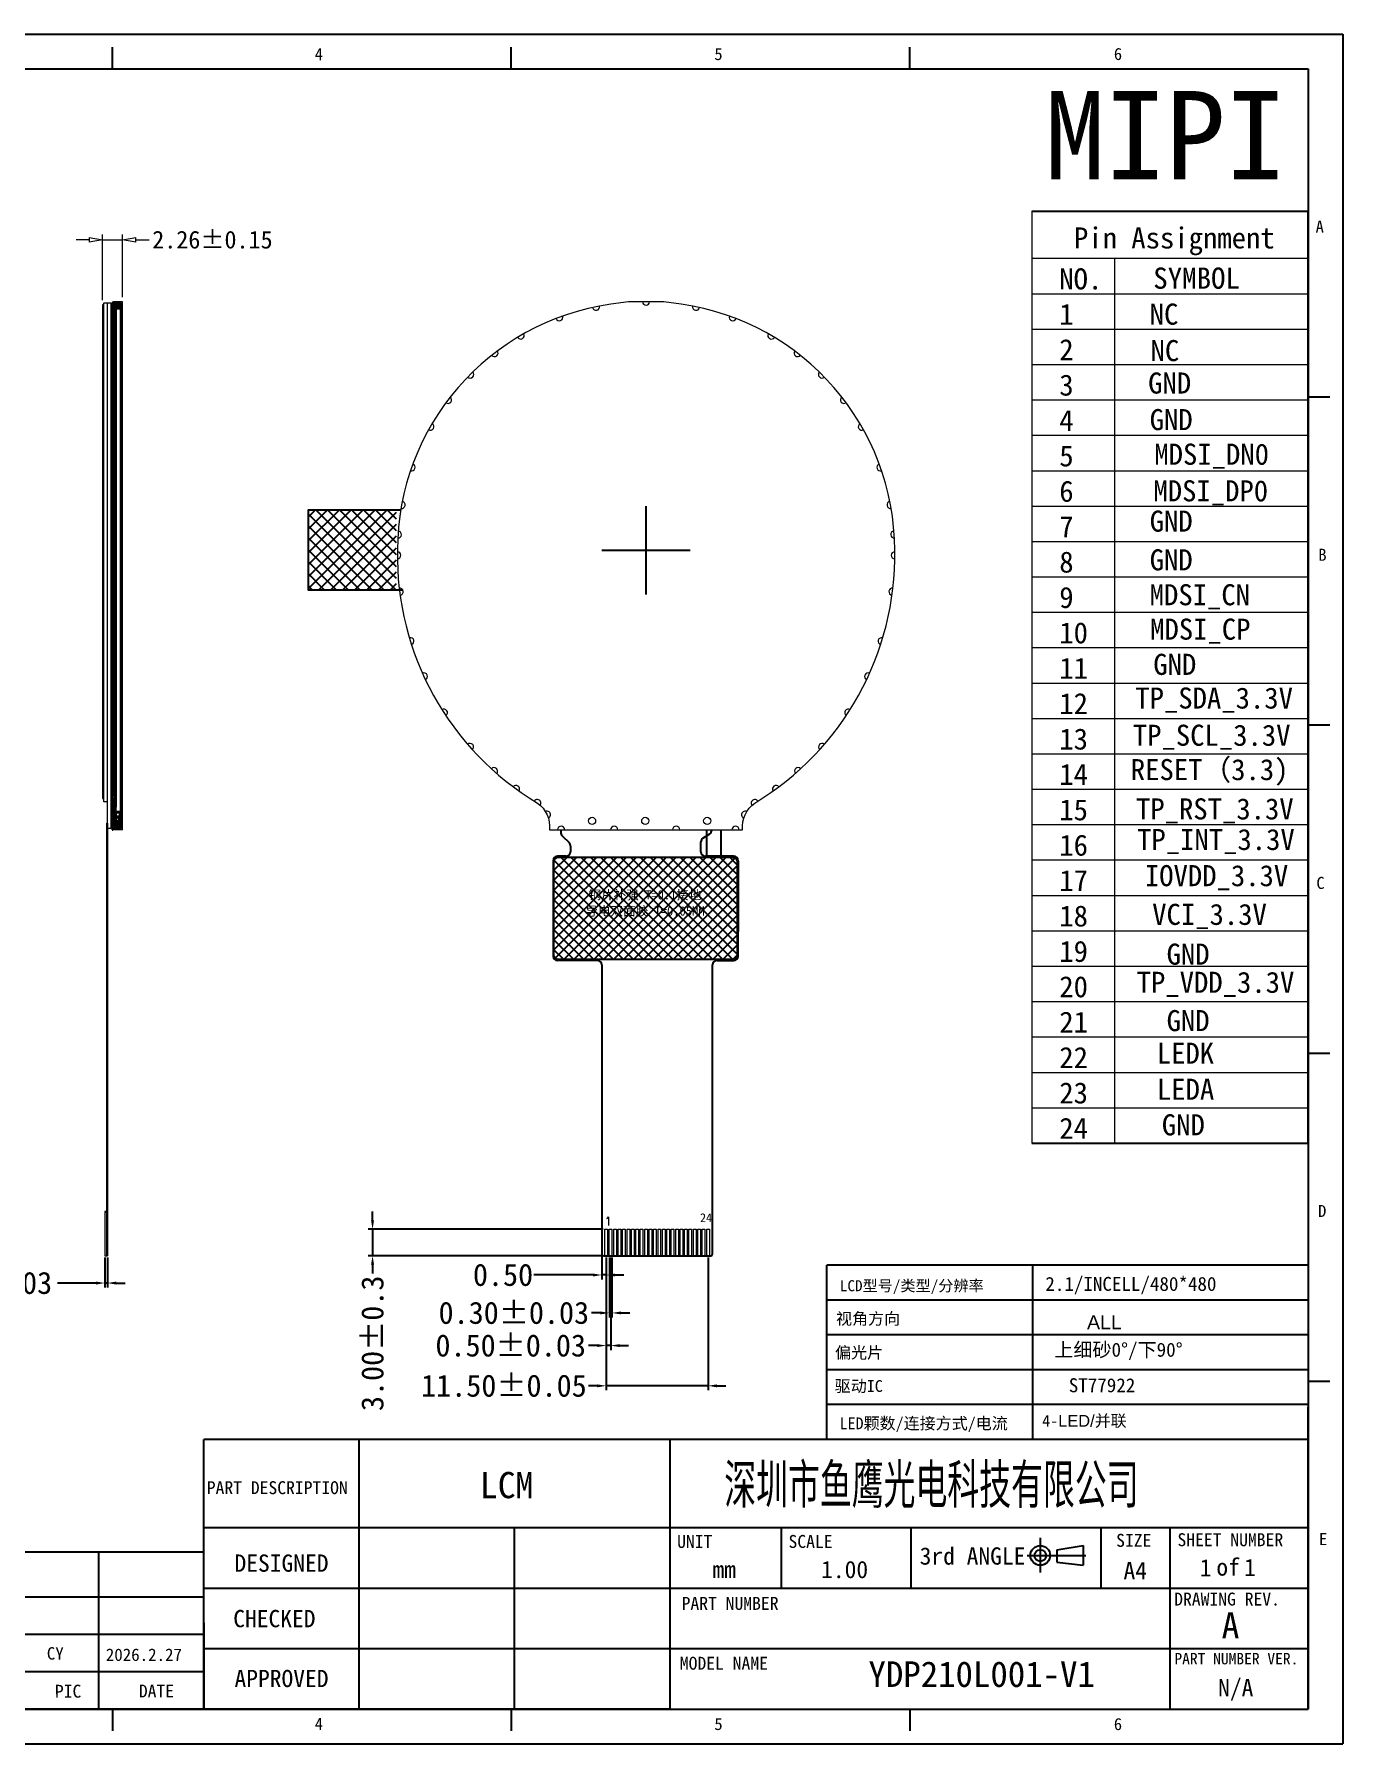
# Model space of a CAD drawing. Header units: millimetres. Extents: x 926 to 2373, y 379 to 806.
# Drawn here: x 1643.8 to 1791.7, y 404.3 to 597.4 of the extents above; entities that cross this region are included whole.
import ezdxf
from ezdxf.enums import TextEntityAlignment as Align

# ---------------------------------------------------------------- set-up
doc = ezdxf.new("R2010")
doc.units = ezdxf.units.MM
for name, color, linetype in [('', 7, 'Continuous'), ('FPC', 5, 'Continuous'), ('LCD_FPC', 22, 'Continuous'), ('其它', 7, 'Continuous')]:
    doc.layers.add(name, color=color, linetype=linetype)
doc.layers.add('DIM', color=3, linetype='Continuous', lineweight=20)
doc.layers.add('Title block', color=7, linetype='Continuous', lineweight=9)
doc.styles.get("Standard").update_dxf_attribs({"font": 'txt', "bigfont": 'gbcbig.shx'})
doc.styles.add('VIEW 2.5', font='', dxfattribs={"height": 2.5})
doc.styles.add('ZI1.8', font='', dxfattribs={"height": 1.8})
doc.styles.add('ZI2.5', font='', dxfattribs={"height": 2.5})
doc.styles.add('宋', font='', dxfattribs={"height": 2})
doc.styles.add('宋体', font='')
doc.styles.get('VIEW 2.5').set_extended_font_data('SimSun')
doc.styles.get('ZI1.8').set_extended_font_data('SimSun')
doc.styles.get('ZI2.5').set_extended_font_data('SimSun')
doc.styles.get('宋').set_extended_font_data('SimSun')
doc.styles.get('宋体').set_extended_font_data('SimSun')
doc.dimstyles.new('ISO-25$0', dxfattribs={"dimtxt": 2, "dimasz": 1.5, "dimexe": 0.6, "dimexo": 0.5, "dimgap": 0.2, "dimtad": 0, "dimzin": 1, "dimdsep": 46, "dimtxsty": '宋体', "dimblk": 'CLOSEDBLANK', "dimcen": 2.5, "dimclrd": 3, "dimclre": 3, "dimclrt": 7, "dimadec": 0, "dimazin": 0, "dimtfac": 1, "dimtmove": 0, "dimatfit": 3, "dimldrblk": 'CLOSEDBLANK', "dimfxl": 1, "dimlwd": 5, "dimlwe": 5, "dimarcsym": 0})
doc.dimstyles.new('VIEW 2.5', dxfattribs={"dimtxt": 1, "dimasz": 1, "dimexe": 0.5, "dimexo": 0.2, "dimgap": 0.09, "dimtad": 1, "dimdsep": 46, "dimtxsty": 'VIEW 2.5', "dimcen": 0.09, "dimclrd": 256, "dimclre": 256, "dimclrt": 256, "dimadec": 0, "dimazin": 0, "dimtp": 0.01, "dimtm": 0.01, "dimtfac": 0.6, "dimtmove": 0, "dimatfit": 0, "dimfxl": 1, "dimtolj": 1, "dimtzin": 0, "dimarcsym": 0})

# ---------------------------------------------------------------- blocks, each defined once
blk = doc.blocks.new('THIRD-PROJ_BL0')
at = {"linetype": 'Continuous'}
blk.add_line((257.13, 38.11), (257.13, 34.11), dxfattribs=at)
at = {"color": 7, "linetype": 'Continuous'}
for p, q in [((255.59, 36.06), (262.41, 36.06)), ((259.04, 36.73), (262.11, 37.22)), ((259.04, 36.73), (259.04, 35.31)), ((262.11, 37.22), (262.11, 34.94)), ((259.04, 35.31), (262.11, 34.94))]:
    blk.add_line(p, q, dxfattribs=at)
for centre, radius in [((257.13, 36.08), 1.14), ((257.13, 36.06), 0.67)]:
    blk.add_circle(centre, radius, dxfattribs=at)
blk = doc.blocks.new('EWRWER')
at = {"layer": 'LCD_FPC', "color": 3}
for p, q in [((5362.95, 2255.86), (5362.42, 2255.86)), ((5362.42, 2255.86), (5362.42, 2200.02)), ((5362.95, 2255.86), (5362.95, 2199.02)), ((5362.42, 2200.02), (5362.39, 2199.02)), ((5362.95, 2199.02), (5362.39, 2199.02))]:
    blk.add_line(p, q, dxfattribs=at)
blk = doc.blocks.new('XCXZC')
at = {"layer": 'FPC', "color": 4}
for p, q in [((5378.1, 2260.58), (5378.2, 2260.58)), ((5378.1, 2260.58), (5378.1, 2203.85)), ((5378.2, 2260.58), (5378.2, 2203.85)), ((5378.1, 2203.85), (5378.2, 2203.85))]:
    blk.add_line(p, q, dxfattribs=at)
blk = doc.blocks.new('_ClosedBlank')
at = {"layer": 'DIM', "color": 0, "linetype": 'Continuous', "lineweight": -2}
for p, q in [((-1, 0.17), (0, 0)), ((-1, 0.17), (-1, -0.17)), ((0, 0), (-1, -0.17))]:
    blk.add_line(p, q, dxfattribs=at)
blk = doc.blocks.new('*D19')
at = {"color": 3, "lineweight": 5, "transparency": 16777216}
for p, q in [((1650.05, 574.19), (1648.55, 574.19)), ((1651.55, 567.35), (1651.55, 574.79)), ((1651.55, 574.19), (1653.81, 574.19)), ((1653.81, 567.7), (1653.81, 574.79)), ((1655.31, 574.19), (1656.81, 574.19))]:
    blk.add_line(p, q, dxfattribs=at)
at = {"layer": 'Defpoints', "color": 0, "transparency": 16777216}
for p in [(1653.81, 574.19), (1651.55, 566.85), (1653.81, 567.2)]:
    blk.add_point(p, dxfattribs=at)
at = {"color": 3, "lineweight": 5, "transparency": 16777216, "xscale": 1.5, "yscale": 1.5, "zscale": 1.5}
blk.add_blockref('_ClosedBlank', (1651.55, 574.19), dxfattribs=at)
at = {"color": 3, "lineweight": 5, "transparency": 16777216, "xscale": 1.5, "yscale": 1.5, "zscale": 1.5, "rotation": 180}
blk.add_blockref('_ClosedBlank', (1653.81, 574.19), dxfattribs=at)
at = {"color": 7, "transparency": 16777216, "insert": (1663.96, 574.19), "char_height": 2, "attachment_point": 5, "style": '宋体'}
blk.add_mtext('2.26%%P0.15', dxfattribs=at)
blk = doc.blocks.new('*D31')
at = {"layer": 'Defpoints', "color": 0, "transparency": 16777216}
for p in [(1651.8, 459.39), (1652.1, 459.39), (1652.1, 456.32)]:
    blk.add_point(p, dxfattribs=at)
at = {"layer": 'DIM', "color": 3, "lineweight": -2, "transparency": 16777216}
for p, q in [((1651.8, 459.19), (1651.8, 455.82)), ((1652.1, 459.19), (1652.1, 455.82)), ((1650.8, 456.32), (1646.45, 456.32)), ((1652.1, 456.32), (1651.8, 456.32)), ((1653.1, 456.32), (1654.1, 456.32))]:
    blk.add_line(p, q, dxfattribs=at)
at = {"layer": 'DIM', "color": 3, "transparency": 16777216}
for points in [[(1650.8, 456.49), (1650.8, 456.15), (1651.8, 456.32)], [(1653.1, 456.49), (1653.1, 456.15), (1652.1, 456.32)]]:
    blk.add_solid(points, dxfattribs=at)
at = {"layer": 'DIM', "color": 7, "transparency": 16777216, "insert": (1631.4, 456.32), "char_height": 2.5, "attachment_point": 5, "style": '宋体'}
blk.add_mtext('\\A1;PI+FPC=0.30%%P0.03 ', dxfattribs=at)
blk = doc.blocks.new('*D58')
at = {"layer": 'Defpoints', "color": 0, "transparency": 16777216}
for p in [(1708.3, 462.39), (1682.05, 459.39), (1708.3, 459.39)]:
    blk.add_point(p, dxfattribs=at)
at = {"layer": 'DIM', "color": 3, "lineweight": -2, "transparency": 16777216}
for p, q in [((1682.05, 463.39), (1682.05, 464.39)), ((1708.1, 462.39), (1681.55, 462.39)), ((1682.05, 462.39), (1682.05, 459.39)), ((1708.1, 459.39), (1681.55, 459.39)), ((1682.05, 458.39), (1682.05, 457.39))]:
    blk.add_line(p, q, dxfattribs=at)
at = {"layer": 'DIM', "color": 3, "transparency": 16777216}
for points in [[(1681.88, 463.39), (1682.22, 463.39), (1682.05, 462.39)], [(1681.88, 458.39), (1682.22, 458.39), (1682.05, 459.39)]]:
    blk.add_solid(points, dxfattribs=at)
at = {"layer": 'DIM', "color": 7, "transparency": 16777216, "insert": (1682.05, 449.51), "char_height": 2.5, "attachment_point": 5, "rotation": 90, "style": '宋体'}
blk.add_mtext('\\A1;3.00%%P0.3', dxfattribs=at)
blk = doc.blocks.new('*D59')
at = {"layer": 'Defpoints', "color": 0, "transparency": 16777216}
for p in [(1708.45, 459.39), (1719.95, 459.39), (1719.95, 444.71)]:
    blk.add_point(p, dxfattribs=at)
at = {"layer": 'DIM', "color": 3, "lineweight": -2, "transparency": 16777216}
for p, q in [((1708.45, 459.19), (1708.45, 444.21)), ((1719.95, 459.19), (1719.95, 444.21)), ((1707.45, 444.71), (1706.45, 444.71)), ((1719.95, 444.71), (1708.45, 444.71)), ((1720.95, 444.71), (1721.95, 444.71))]:
    blk.add_line(p, q, dxfattribs=at)
at = {"layer": 'DIM', "color": 3, "transparency": 16777216}
for points in [[(1707.45, 444.87), (1707.45, 444.54), (1708.45, 444.71)], [(1720.95, 444.87), (1720.95, 444.54), (1719.95, 444.71)]]:
    blk.add_solid(points, dxfattribs=at)
at = {"layer": 'DIM', "color": 7, "transparency": 16777216, "insert": (1696.89, 444.71), "char_height": 2.5, "attachment_point": 5, "style": '宋体'}
blk.add_mtext('\\A1;11.50%%P0.05', dxfattribs=at)
blk = doc.blocks.new('*D60')
at = {"layer": 'Defpoints', "color": 0, "transparency": 16777216}
for p in [(1708.45, 459.39), (1708.95, 459.39), (1708.95, 449.25)]:
    blk.add_point(p, dxfattribs=at)
at = {"layer": 'DIM', "color": 3, "lineweight": -2, "transparency": 16777216}
for p, q in [((1708.45, 459.19), (1708.45, 448.75)), ((1708.95, 459.19), (1708.95, 448.75)), ((1707.45, 449.25), (1706.45, 449.25)), ((1708.95, 449.25), (1708.45, 449.25)), ((1709.95, 449.25), (1710.95, 449.25))]:
    blk.add_line(p, q, dxfattribs=at)
at = {"layer": 'DIM', "color": 3, "transparency": 16777216}
for points in [[(1707.45, 449.42), (1707.45, 449.09), (1708.45, 449.25)], [(1709.95, 449.42), (1709.95, 449.09), (1708.95, 449.25)]]:
    blk.add_solid(points, dxfattribs=at)
at = {"layer": 'DIM', "color": 7, "transparency": 16777216, "insert": (1697.66, 449.25), "char_height": 2.5, "attachment_point": 5, "style": '宋体'}
blk.add_mtext('\\A1;0.50%%P0.03', dxfattribs=at)
blk = doc.blocks.new('*D63')
at = {"layer": 'Defpoints', "color": 0, "transparency": 16777216}
for p in [(1708.8, 459.39), (1709.1, 459.39), (1709.1, 452.94)]:
    blk.add_point(p, dxfattribs=at)
at = {"layer": 'DIM', "color": 3, "lineweight": -2, "transparency": 16777216}
for p, q in [((1708.8, 459.19), (1708.8, 452.44)), ((1709.1, 459.19), (1709.1, 452.44)), ((1707.8, 452.94), (1706.8, 452.94)), ((1709.1, 452.94), (1708.8, 452.94)), ((1710.1, 452.94), (1711.1, 452.94))]:
    blk.add_line(p, q, dxfattribs=at)
at = {"layer": 'DIM', "color": 3, "transparency": 16777216}
for points in [[(1707.8, 453.11), (1707.8, 452.78), (1708.8, 452.94)], [(1710.1, 453.11), (1710.1, 452.78), (1709.1, 452.94)]]:
    blk.add_solid(points, dxfattribs=at)
at = {"layer": 'DIM', "color": 7, "transparency": 16777216, "insert": (1698.01, 452.94), "char_height": 2.5, "attachment_point": 5, "style": '宋体'}
blk.add_mtext('\\A1;0.30%%P0.03', dxfattribs=at)
blk = doc.blocks.new('*D64')
at = {"layer": 'Defpoints', "color": 0, "transparency": 16777216}
for p in [(1707.95, 459.73), (1708.45, 459.39), (1707.95, 457.23)]:
    blk.add_point(p, dxfattribs=at)
at = {"layer": 'DIM', "color": 3, "lineweight": -2, "transparency": 16777216}
for p, q in [((1707.95, 459.53), (1707.95, 456.73)), ((1708.45, 459.19), (1708.45, 456.73)), ((1706.95, 457.23), (1700.26, 457.23)), ((1708.45, 457.23), (1707.95, 457.23)), ((1709.45, 457.23), (1710.45, 457.23))]:
    blk.add_line(p, q, dxfattribs=at)
at = {"layer": 'DIM', "color": 3, "transparency": 16777216}
for points in [[(1706.95, 457.39), (1706.95, 457.06), (1707.95, 457.23)], [(1709.45, 457.39), (1709.45, 457.06), (1708.45, 457.23)]]:
    blk.add_solid(points, dxfattribs=at)
at = {"layer": 'DIM', "color": 7, "transparency": 16777216, "insert": (1696.79, 457.23), "char_height": 2.5, "attachment_point": 5, "style": '宋体'}
blk.add_mtext('\\A1;0.50', dxfattribs=at)

msp = doc.modelspace()

# ---------------------------------------------------------------- hatches: boundary and pattern name
h = msp.add_hatch()
h.set_pattern_fill('ANSI37', color=1, scale=0.3)
h.set_pattern_definition([(45, (-6534.5816, 9178.2237), (-0.67351921, 0.67351921), []), (135, (-6534.5816, 9178.2237), (-0.67351921, -0.67351921), [])])
h.paths.add_polyline_path([(1684.7651, 534.6588), (1674.7651, 534.6588), (1674.7651, 543.6588), (1684.7651, 543.6588)])
h = msp.add_hatch()
h.set_pattern_fill('ANSI37', color=253, scale=0.25)
h.set_pattern_definition([(45, (1702.5444, 492.86215), (-0.561266, 0.561266), []), (135, (1702.5444, 492.86215), (-0.561266, -0.561266), [])])
h.paths.add_polyline_path([(1702.5444, 493.3621, 0.41421356), (1703.0444, 492.8621), (1722.7517, 492.8621, 0.41421356), (1723.2517, 493.3621), (1723.2517, 503.9387, 0.41421356), (1722.7517, 504.4387), (1703.0444, 504.4387, 0.41421356), (1702.5444, 503.9387)])
h.paths.add_polyline_path([(1705.4171, 499.4684), (1705.4171, 497.4144), (1720.0435, 497.4144), (1720.0435, 499.4684)], flags=24)
h.paths.add_polyline_path([(1705.836, 501.2957), (1705.836, 499.2417), (1719.7286, 499.2417), (1719.7286, 501.2957)], flags=24)
at = {"layer": 'LCD_FPC', "linetype": 'ByBlock'}
for points in [[(1652.9121, 567.0487), (1652.9121, 567.1987), (1652.7121, 567.1987), (1652.7121, 566.4491), (1653.6621, 566.4491), (1653.6621, 567.0487)], [(1653.6621, 508.3387), (1652.9821, 508.3387), (1652.9821, 507.8387), (1652.7121, 507.8387), (1652.7121, 507.5387), (1652.9121, 507.5387), (1652.9121, 507.6887), (1653.6621, 507.6887)]]:
    msp.add_hatch(color=0, dxfattribs=at).paths.add_polyline_path(points)

# ---------------------------------------------------------------- linework, layer by layer
at = {"layer": '', "color": 0}
msp.add_line((1787.7563, 585.8513), (1787.7563, 498.3927), dxfattribs=at)
at = {"color": 7, "linetype": 'Continuous'}
for p, q in [((1513.6285, 597.4191), (1791.6584, 597.4191)), ((1791.6584, 597.4191), (1791.6584, 404.2615)), ((1513.6285, 404.2615), (1791.6584, 404.2615))]:
    msp.add_line(p, q, dxfattribs=at)
at = {"linetype": 'Continuous'}
for p, q in [((1652.6532, 593.517), (1652.6532, 595.9558)), ((1697.6941, 593.517), (1697.6941, 595.9558)), ((1742.7349, 593.517), (1742.7349, 595.9558)), ((1517.5306, 593.517), (1787.7563, 593.517)), ((1787.7563, 593.517), (1787.7563, 408.1636)), ((1787.7563, 556.4463), (1790.1951, 556.4463)), ((1787.7563, 519.3756), (1790.1951, 519.3756)), ((1787.7563, 482.305), (1790.1951, 482.305)), ((1787.7563, 445.2343), (1790.1951, 445.2343)), ((1517.5306, 408.1636), (1787.7563, 408.1636)), ((1652.6532, 408.1636), (1652.6532, 405.7248)), ((1697.6941, 408.1636), (1697.6941, 405.7248)), ((1742.7349, 408.1636), (1742.7349, 405.7248))]:
    msp.add_line(p, q, dxfattribs=at)
for p in [(1756.5471, 577.4271), (1787.7563, 472.1288)]:
    msp.add_line(p, (1787.7563, 577.4271))
at = {"color": 3}
for p, q in [((1712.9484, 534.1088), (1712.9484, 544.1088)), ((1707.9484, 539.1088), (1717.9484, 539.1088))]:
    msp.add_line(p, q, dxfattribs=at)
at = {"color": 6}
for p, q in [((1653.0321, 509.4637), (1652.9321, 509.4637)), ((1653.0821, 508.8837), (1652.9321, 508.8837)), ((1652.9321, 508.5337), (1653.0821, 508.5337)), ((1652.9615, 508.5337), (1652.9627, 508.5137)), ((1653.0258, 508.5137), (1652.9627, 508.5137)), ((1653.059, 508.4637), (1653.0258, 508.5137)), ((1653.1021, 509.4637), (1653.0321, 509.4637)), ((1653.0321, 509.4637), (1653.0321, 509.0137)), ((1653.0321, 509.0137), (1653.1021, 509.0137)), ((1653.1158, 508.4637), (1653.059, 508.4637)), ((1653.0821, 509.0137), (1653.0821, 508.8837)), ((1653.0901, 508.8837), (1653.0821, 509.0137)), ((1653.3821, 508.8837), (1653.0821, 508.8837)), ((1653.0821, 508.8837), (1653.0821, 508.5337)), ((1653.0821, 508.5337), (1653.3821, 508.5337)), ((1653.4143, 509.4637), (1653.1021, 509.4637)), ((1653.1021, 509.0137), (1653.1021, 509.4637)), ((1653.152, 509.0137), (1653.1021, 509.0137)), ((1653.1158, 508.4637), (1653.1115, 508.5337)), ((1653.1856, 508.4637), (1653.1158, 508.4637)), ((1653.152, 509.0137), (1653.1599, 508.8837)), ((1653.4622, 509.0137), (1653.152, 509.0137)), ((1653.1814, 508.5337), (1653.1856, 508.4637)), ((1653.4286, 508.4637), (1653.1856, 508.4637)), ((1653.3821, 508.8837), (1653.3821, 508.5337)), ((1653.4143, 509.4637), (1653.4621, 509.4271)), ((1653.5321, 509.4637), (1653.4143, 509.4637)), ((1653.4286, 508.4637), (1653.4622, 509.0137)), ((1653.4985, 508.4637), (1653.4286, 508.4637)), ((1653.4621, 509.4271), (1653.4622, 509.0137)), ((1653.5321, 509.0137), (1653.4985, 508.4637)), ((1653.5321, 509.4184), (1653.5321, 509.4637)), ((1653.5321, 509.4184), (1653.5321, 509.4271)), ((1653.5321, 509.4184), (1653.5321, 509.0137))]:
    msp.add_line(p, q, dxfattribs=at)
at = {"color": 30}
for p, q in [((1703.3278, 507.5387), (1703.3278, 507.2094)), ((1703.4743, 506.8558), (1704.2814, 506.0487)), ((1719.1473, 505.0387), (1719.1473, 506.1601)), ((1719.3794, 506.5823), (1720.1357, 507.0621)), ((1720.3678, 507.4843), (1720.3678, 507.5387)), ((1703.9278, 504.5387), (1702.9444, 504.5387)), ((1704.4278, 505.6951), (1704.4278, 505.0387)), ((1722.8517, 504.5387), (1719.6473, 504.5387)), ((1702.4444, 504.0387), (1702.4444, 493.2621)), ((1723.3517, 493.2621), (1723.3517, 504.0387)), ((1723.3517, 504.0387), (1723.3517, 496.0341)), ((1707.4473, 492.7621), (1702.9444, 492.7621)), ((1720.9473, 492.7621), (1722.8517, 492.7621)), ((1707.9473, 492.2621), (1707.9484, 459.5893)), ((1720.4484, 459.5893), (1720.4473, 492.2621)), ((1720.4473, 459.5893), (1720.4473, 492.2621)), ((1708.1484, 459.3893), (1720.2484, 459.3893))]:
    msp.add_line(p, q, dxfattribs=at)
at = {"ltscale": 0.375379}
msp.add_line((1756.5471, 472.1288), (1787.7563, 472.1288), dxfattribs=at)
at = {"color": 2, "lineweight": 9}
for p, q in [((1708.2969, 459.3893), (1708.2969, 462.3893)), ((1708.2969, 462.3893), (1708.5969, 462.3893)), ((1708.5969, 462.3893), (1708.5969, 459.3893)), ((1708.7969, 459.3893), (1708.7969, 462.3893)), ((1708.7969, 462.3893), (1709.0969, 462.3893)), ((1709.0969, 462.3893), (1709.0969, 459.3893)), ((1709.2969, 459.3893), (1709.2969, 462.3893)), ((1709.2969, 462.3893), (1709.5969, 462.3893)), ((1709.5969, 462.3893), (1709.5969, 459.3893)), ((1709.7969, 459.3893), (1709.7969, 462.3893)), ((1709.7969, 462.3893), (1710.0969, 462.3893)), ((1710.0969, 462.3893), (1710.0969, 459.3893)), ((1710.2969, 459.3893), (1710.2969, 462.3893)), ((1710.2969, 462.3893), (1710.5969, 462.3893)), ((1710.5969, 462.3893), (1710.5969, 459.3893)), ((1710.7969, 459.3893), (1710.7969, 462.3893)), ((1710.7969, 462.3893), (1711.0969, 462.3893)), ((1711.0969, 462.3893), (1711.0969, 459.3893)), ((1711.2969, 459.3893), (1711.2969, 462.3893)), ((1711.2969, 462.3893), (1711.5969, 462.3893)), ((1711.5969, 462.3893), (1711.5969, 459.3893)), ((1711.7969, 459.3893), (1711.7969, 462.3893)), ((1711.7969, 462.3893), (1712.0969, 462.3893)), ((1712.0969, 462.3893), (1712.0969, 459.3893)), ((1712.2969, 459.3893), (1712.2969, 462.3893)), ((1712.2969, 462.3893), (1712.5969, 462.3893)), ((1712.5969, 462.3893), (1712.5969, 459.3893)), ((1712.7969, 459.3893), (1712.7969, 462.3893)), ((1712.7969, 462.3893), (1713.0969, 462.3893)), ((1713.0969, 462.3893), (1713.0969, 459.3893)), ((1713.2969, 459.3893), (1713.2969, 462.3893)), ((1713.2969, 462.3893), (1713.5969, 462.3893)), ((1713.5969, 462.3893), (1713.5969, 459.3893)), ((1713.7969, 459.3893), (1713.7969, 462.3893)), ((1713.7969, 462.3893), (1714.0969, 462.3893)), ((1714.0969, 462.3893), (1714.0969, 459.3893)), ((1714.2969, 459.3893), (1714.2969, 462.3893)), ((1714.2969, 462.3893), (1714.5969, 462.3893)), ((1714.5969, 462.3893), (1714.5969, 459.3893)), ((1714.7969, 459.3893), (1714.7969, 462.3893)), ((1714.7969, 462.3893), (1715.0969, 462.3893)), ((1715.0969, 462.3893), (1715.0969, 459.3893)), ((1715.2969, 459.3893), (1715.2969, 462.3893)), ((1715.2969, 462.3893), (1715.5969, 462.3893)), ((1715.5969, 462.3893), (1715.5969, 459.3893)), ((1715.7969, 459.3893), (1715.7969, 462.3893)), ((1715.7969, 462.3893), (1716.0969, 462.3893)), ((1716.0969, 462.3893), (1716.0969, 459.3893)), ((1716.2969, 459.3893), (1716.2969, 462.3893)), ((1716.2969, 462.3893), (1716.5969, 462.3893)), ((1716.5969, 462.3893), (1716.5969, 459.3893)), ((1716.7969, 459.3893), (1716.7969, 462.3893)), ((1716.7969, 462.3893), (1717.0969, 462.3893)), ((1717.0969, 462.3893), (1717.0969, 459.3893)), ((1717.2969, 459.3893), (1717.2969, 462.3893)), ((1717.2969, 462.3893), (1717.5969, 462.3893)), ((1717.5969, 462.3893), (1717.5969, 459.3893)), ((1717.7969, 459.3893), (1717.7969, 462.3893)), ((1717.7969, 462.3893), (1718.0969, 462.3893)), ((1718.0969, 462.3893), (1718.0969, 459.3893)), ((1718.2969, 459.3893), (1718.2969, 462.3893)), ((1718.2969, 462.3893), (1718.5969, 462.3893)), ((1718.5969, 462.3893), (1718.5969, 459.3893)), ((1718.7969, 459.3893), (1718.7969, 462.3893)), ((1718.7969, 462.3893), (1719.0969, 462.3893)), ((1719.0969, 462.3893), (1719.0969, 459.3893)), ((1719.2969, 459.3893), (1719.2969, 462.3893)), ((1719.2969, 462.3893), (1719.5969, 462.3893)), ((1719.5969, 462.3893), (1719.5969, 459.3893)), ((1719.7969, 459.3893), (1719.7969, 462.3893)), ((1719.7969, 462.3893), (1720.0969, 462.3893)), ((1720.0969, 462.3893), (1720.0969, 459.3893)), ((1708.5969, 459.3893), (1708.2969, 459.3893)), ((1709.0969, 459.3893), (1708.7969, 459.3893)), ((1709.5969, 459.3893), (1709.2969, 459.3893)), ((1710.0969, 459.3893), (1709.7969, 459.3893)), ((1710.5969, 459.3893), (1710.2969, 459.3893)), ((1711.0969, 459.3893), (1710.7969, 459.3893)), ((1711.5969, 459.3893), (1711.2969, 459.3893)), ((1712.0969, 459.3893), (1711.7969, 459.3893)), ((1712.5969, 459.3893), (1712.2969, 459.3893)), ((1713.0969, 459.3893), (1712.7969, 459.3893)), ((1713.5969, 459.3893), (1713.2969, 459.3893)), ((1714.0969, 459.3893), (1713.7969, 459.3893)), ((1714.5969, 459.3893), (1714.2969, 459.3893)), ((1715.0969, 459.3893), (1714.7969, 459.3893)), ((1715.5969, 459.3893), (1715.2969, 459.3893)), ((1716.0969, 459.3893), (1715.7969, 459.3893)), ((1716.5969, 459.3893), (1716.2969, 459.3893)), ((1717.0969, 459.3893), (1716.7969, 459.3893)), ((1717.5969, 459.3893), (1717.2969, 459.3893)), ((1718.0969, 459.3893), (1717.7969, 459.3893)), ((1718.5969, 459.3893), (1718.2969, 459.3893)), ((1719.0969, 459.3893), (1718.7969, 459.3893)), ((1719.5969, 459.3893), (1719.2969, 459.3893)), ((1720.0969, 459.3893), (1719.7969, 459.3893))]:
    msp.add_line(p, q, dxfattribs=at)
at = {"color": 4, "linetype": 'Continuous'}
for p, q in [((1787.7562, 458.3282), (1733.3724, 458.3281)), ((1733.3725, 438.6493), (1733.3724, 458.3281)), ((1756.6516, 438.6493), (1756.6516, 458.3281)), ((1787.7562, 454.3924), (1733.3724, 454.3924)), ((1787.7562, 450.4566), (1733.3725, 450.4566)), ((1787.7562, 446.5209), (1733.3725, 446.5209)), ((1787.7562, 442.5851), (1733.3725, 442.5851)), ((1787.7562, 434.991), (1787.7562, 442.3076)), ((1662.9842, 408.1636), (1662.9842, 438.6493)), ((1787.7563, 438.6493), (1662.9842, 438.6493)), ((1680.544, 408.1636), (1680.544, 438.6493)), ((1715.6636, 408.1636), (1715.6636, 438.6493)), ((1733.3725, 438.6493), (1733.3725, 438.6493)), ((1787.7562, 438.6493), (1733.3725, 438.6493)), ((1715.6636, 408.1636), (1715.6636, 434.9911)), ((1787.7563, 408.1636), (1787.7563, 434.9911)), ((1715.6636, 428.6501), (1662.9842, 428.6501)), ((1698.1038, 408.1636), (1698.1038, 428.6501)), ((1787.7563, 428.6501), (1715.6636, 428.6501)), ((1728.2481, 421.8213), (1728.2481, 428.6501)), ((1742.8813, 421.8213), (1742.8813, 428.6501)), ((1764.3432, 421.8213), (1764.3432, 428.6501)), ((1772.1476, 408.1636), (1772.1475, 428.6501)), ((1662.9842, 425.9145), (1594.37, 425.9145)), ((1651.0866, 425.9145), (1651.0866, 408.1636)), ((1715.6636, 421.8213), (1662.9842, 421.8213)), ((1787.7563, 421.8213), (1715.6636, 421.8213)), ((1662.9842, 420.8289), (1594.37, 420.8289)), ((1662.9842, 417.9191), (1662.9842, 408.1636)), ((1662.9842, 416.6072), (1594.37, 416.6072)), ((1715.6636, 414.9924), (1662.9842, 414.9924)), ((1787.7563, 414.9924), (1715.6636, 414.9924)), ((1662.9842, 412.3854), (1594.37, 412.3854)), ((1662.9842, 408.1636), (1579.2586, 408.1636)), ((1715.6636, 408.1636), (1662.9842, 408.1636))]:
    msp.add_line(p, q, dxfattribs=at)
at = {"color": 7}
msp.add_lwpolyline([(1685.229, 543.6588), (1674.7651, 543.6588), (1674.7651, 534.6588), (1685.4436, 534.6588)], dxfattribs=at)
at = {"color": 253}
msp.add_lwpolyline([(1703.0444, 504.4387), (1722.7517, 504.4387, -0.41421356), (1723.2517, 503.9387), (1723.2517, 493.3621, -0.41421356), (1722.7517, 492.8621), (1703.0444, 492.8621, -0.41421356), (1702.5444, 493.3621), (1702.5444, 503.9387, -0.41421356)], format="xyb", close=True, dxfattribs=at)
at = {"color": 6}
for centre, radius, start, end in [((1653.0821, 509.0137), 0.15, 109.47122, 180), ((1653.4994, 509.4409), 0.0397, 200.404603, 325.53951)]:
    msp.add_arc(centre, radius, start, end, dxfattribs=at)
at = {"color": 30}
for centre, radius, start, end in [((1703.8278, 507.2094), 0.5, 180, 225), ((1719.6473, 506.1601), 0.5, 122.393025, 180), ((1719.8678, 507.4843), 0.5, 302.393025, 0), ((1702.9444, 504.0387), 0.5, 90, 180), ((1703.9278, 505.0387), 0.5, 270, 0), ((1703.9278, 505.6951), 0.5, 360, 45), ((1719.6473, 505.0387), 0.5, 180, 270), ((1722.8517, 504.0387), 0.5, 0, 90), ((1702.9444, 493.2621), 0.5, 180, 270), ((1707.4473, 492.2621), 0.5, 0, 90), ((1720.9473, 492.2621), 0.5, 90, 180), ((1722.8517, 493.2621), 0.5, 270, 0), ((1708.1484, 459.5893), 0.2, 180, 270), ((1720.2484, 459.5893), 0.2, 270, 360)]:
    msp.add_arc(centre, radius, start, end, dxfattribs=at)
at = {"color": 6}
msp.add_rational_spline([(1653.5321, 509.0137), (1653.5321, 509.0116), (1653.4622, 509.0137)], [1, 0.707765921531, 1], degree=2, dxfattribs=at)
at = {"layer": 'DIM', "color": 0}
for p, q in [((1787.7563, 593.517), (1767.0618, 593.517)), ((1787.7563, 585.8513), (1787.7563, 593.517))]:
    msp.add_line(p, q, dxfattribs=at)
at = {"layer": 'DIM', "color": 5, "linetype": 'ByBlock'}
msp.add_line((1652.6521, 507.5387), (1652.6521, 567.1193), dxfattribs=at)
at = {"layer": 'DIM', "color": 0, "linetype": 'ByBlock'}
for p, q in [((1652.7121, 507.5387), (1652.7121, 567.1987)), ((1652.9121, 567.1987), (1652.7121, 567.1987)), ((1652.7121, 566.4491), (1653.6621, 566.4491)), ((1652.7121, 511.476), (1652.9821, 511.476)), ((1652.9821, 507.8387), (1652.9821, 511.476)), ((1653.6621, 509.4387), (1652.9821, 509.4387)), ((1652.7121, 507.8387), (1652.9821, 507.8387)), ((1652.9121, 507.5387), (1652.7121, 507.5387))]:
    msp.add_line(p, q, dxfattribs=at)
at = {"layer": 'DIM', "color": 4, "linetype": 'ByBlock'}
for p, q in [((1653.8121, 567.1987), (1652.9121, 567.1987)), ((1652.9121, 567.0487), (1652.9121, 567.1987)), ((1653.6621, 567.0487), (1652.9121, 567.0487)), ((1653.6621, 507.6887), (1653.6621, 567.0487)), ((1653.8121, 507.5387), (1653.8121, 567.1987)), ((1653.6621, 507.6887), (1652.9121, 507.6887)), ((1652.9121, 507.6887), (1652.9121, 507.5387)), ((1653.8121, 507.5387), (1652.9121, 507.5387))]:
    msp.add_line(p, q, dxfattribs=at)
at = {"layer": 'DIM', "color": 4, "linetype": 'ByBlock', "lineweight": 5}
msp.add_lwpolyline([(1708.9656, 566.9148, 0.37309655), (1684.8578, 539.1102, 0.26826899), (1700.6674, 510.553, -0.2692374), (1702.044, 507.5387), (1723.8517, 507.5387, -0.26924985), (1725.2283, 510.5531, 0.26759086), (1741.0378, 539.11, 0.37314472), (1716.929, 566.9148), (1714.9473, 567.1987), (1710.9473, 567.1987)], format="xyb", close=True, dxfattribs=at)
for centre in [(1706.8541, 508.5412), (1712.8541, 508.5412), (1719.8541, 508.5412)]:
    msp.add_circle(centre, 0.4, dxfattribs=at)
for centre, start, end in [((1707.2983, 566.6247), 192.010604, 11.19449), ((1712.9478, 567.1987), 180.41077, 359.592052), ((1718.5973, 566.6247), 168.80551, 347.989396), ((1703.1528, 565.4356), 200.816167, 19.999893), ((1722.7429, 565.4356), 160.000107, 339.183833), ((1698.7952, 563.3729), 210.662121, 29.845679), ((1727.1005, 563.3729), 150.154321, 329.337879), ((1695.8327, 561.3824), 217.947018, 37.130461), ((1730.063, 561.3824), 142.869539, 322.052982), ((1693.0857, 558.9718), 225.407005, 44.590342), ((1732.81, 558.9718), 135.409658, 314.592995), ((1690.5813, 556.1024), 233.181578, 52.364818), ((1735.3144, 556.1024), 127.635182, 306.818422), ((1688.5724, 553.0689), 240.608012, 59.791175), ((1737.3233, 553.0689), 120.208825, 299.391988), ((1686.4651, 548.4742), 250.932612, 70.115693), ((1739.4306, 548.4742), 109.884307, 289.067388), ((1685.3299, 544.2368), 259.889542, 79.07258), ((1740.5658, 544.2368), 100.92742, 280.110458), ((1684.9141, 540.8857), 266.781565, 85.964587), ((1740.9816, 540.8857), 94.035413, 273.218435), ((1684.8529, 538.5441), 270.350661, 89.649339), ((1741.0427, 538.5441), 90.350661, 269.649339), ((1685.1124, 534.4346), 277.575074, 96.873752), ((1740.7833, 534.4346), 83.126248, 262.424926), ((1686.3286, 528.835), 287.634484, 106.933162), ((1739.5671, 528.835), 73.066838, 252.365516), ((1687.8618, 524.8474), 295.130273, 114.428951), ((1738.0339, 524.8474), 65.571049, 244.869727), ((1690.1091, 520.7704), 303.299449, 122.598127), ((1735.7866, 520.7704), 57.401873, 236.700551), ((1693.0602, 516.8866), 311.859614, 131.158292), ((1732.8355, 516.8866), 48.841708, 228.140386), ((1695.7744, 514.1613), 318.607279, 137.905957), ((1730.1213, 514.1613), 42.094043, 221.392721), ((1698.2598, 512.1528), 324.212227, 143.510905), ((1727.6358, 512.1528), 36.489095, 215.787773), ((1700.6673, 510.5531), 321.210916, 148.580506), ((1725.2283, 510.5531), 31.419494, 218.789084), ((1701.7615, 509.2312), 291.071901, 118.021136), ((1724.1342, 509.2312), 61.978864, 248.928099), ((1703.3488, 507.5357), 0, 180), ((1709.3488, 507.5357), 0, 180), ((1716.3488, 507.5357), 0, 180), ((1723.0533, 507.5357), 0, 180)]:
    msp.add_arc(centre, 0.4, start, end, dxfattribs=at)
at = {"layer": 'FPC', "color": 5, "linetype": 'ByBlock'}
for p, q in [((1652.6521, 567.1193), (1652.7121, 567.1193)), ((1652.6521, 507.5387), (1652.7121, 507.5387))]:
    msp.add_line(p, q, dxfattribs=at)
at = {"layer": 'FPC', "color": 5}
for p, q in [((1653.0321, 510.9872), (1652.9821, 510.9881)), ((1652.9993, 509.4637), (1652.9321, 509.4637)), ((1652.9821, 508.5137), (1652.9321, 508.5137)), ((1652.9821, 507.9387), (1652.9821, 508.5137))]:
    msp.add_line(p, q, dxfattribs=at)
at = {"layer": 'FPC', "color": 1}
msp.add_line((1651.8021, 464.3893), (1651.9821, 464.3893), dxfattribs=at)
at = {"layer": 'LCD_FPC', "color": 30, "lineweight": 5}
for p, q in [((1651.9821, 508.2887), (1651.9821, 459.3893)), ((1651.9821, 508.2887), (1652.1021, 508.2887)), ((1652.1021, 508.2887), (1652.1021, 459.3893))]:
    msp.add_line(p, q, dxfattribs=at)
at = {"layer": 'LCD_FPC', "color": 30}
for p, q in [((1719.7593, 507.4889), (1719.7593, 504.5387)), ((1721.4193, 504.5387), (1721.4193, 507.4889))]:
    msp.add_line(p, q, dxfattribs=at)
at = {"layer": 'LCD_FPC', "color": 1, "lineweight": 5}
for p, q in [((1651.9821, 464.3893), (1651.8021, 464.3893)), ((1651.8021, 464.3893), (1651.8021, 459.3893)), ((1651.8021, 459.3893), (1651.9821, 459.3893)), ((1651.9821, 459.3893), (1652.1021, 459.3893))]:
    msp.add_line(p, q, dxfattribs=at)
at = {"layer": 'Title block', "color": 7}
for p, q in [((1756.5471, 577.4271), (1756.5471, 472.1288)), ((1756.5471, 572.0955), (1787.7563, 572.0955)), ((1765.8773, 572.0955), (1765.8773, 472.1288)), ((1756.5471, 568.0968), (1787.7563, 568.0968)), ((1756.5471, 564.0982), (1787.7563, 564.0982)), ((1756.5471, 560.0995), (1787.7563, 560.0995)), ((1756.5471, 556.1008), (1787.7563, 556.1008)), ((1756.5471, 552.1022), (1787.7563, 552.1022)), ((1756.5471, 548.1035), (1787.7563, 548.1035)), ((1756.5471, 544.1048), (1787.7563, 544.1048)), ((1756.5471, 540.1062), (1787.7563, 540.1062)), ((1756.5471, 536.1075), (1787.7563, 536.1075)), ((1756.5471, 532.1088), (1787.7563, 532.1088)), ((1756.5471, 528.1101), (1787.7563, 528.1101)), ((1756.5471, 524.1115), (1787.7563, 524.1115)), ((1756.5471, 520.1128), (1787.7563, 520.1128)), ((1756.5471, 516.1141), (1787.7563, 516.1141)), ((1756.5471, 512.1155), (1787.7563, 512.1155)), ((1756.5471, 508.1168), (1787.7563, 508.1168)), ((1756.5471, 504.1181), (1787.7563, 504.1181)), ((1756.5471, 500.1195), (1787.7563, 500.1195)), ((1756.5471, 496.1208), (1787.7563, 496.1208)), ((1756.5471, 492.1221), (1787.7563, 492.1221)), ((1756.5471, 488.1235), (1787.7563, 488.1235)), ((1756.5471, 484.1248), (1787.7563, 484.1248)), ((1756.5471, 480.1261), (1787.7563, 480.1261)), ((1756.5471, 476.1275), (1787.7563, 476.1275))]:
    msp.add_line(p, q, dxfattribs=at)
at = {"layer": '其它', "color": 4, "lineweight": 5, "ltscale": 5}
for p, q in [((1652.8296, 566.3494), (1652.8296, 511.3093)), ((1652.8296, 566.3494), (1652.9046, 566.3494)), ((1652.9046, 566.3494), (1652.9046, 511.3096)), ((1652.9046, 566.3494), (1652.9696, 566.3494)), ((1652.9696, 566.3494), (1652.9696, 511.3096)), ((1652.9696, 566.3494), (1653.0246, 566.3494)), ((1652.8084, 511.0308), (1652.7961, 510.6476)), ((1652.8511, 510.6476), (1652.7961, 510.6476)), ((1652.8296, 511.3093), (1652.9046, 511.3093)), ((1652.9696, 511.3096), (1652.8343, 511.1102)), ((1652.8628, 511.0098), (1652.8511, 510.6476)), ((1652.9746, 511.2196), (1652.8875, 511.0876)), ((1652.9046, 511.6473), (1652.9696, 511.6473))]:
    msp.add_line(p, q, dxfattribs=at)
at = {"layer": '其它', "color": 6, "lineweight": 5, "ltscale": 5}
for p, q in [((1652.8121, 509.4899), (1652.8621, 510.9905)), ((1652.8621, 510.9905), (1652.9821, 510.9881)), ((1652.9321, 509.4887), (1652.9821, 510.9881)), ((1652.8121, 507.9387), (1652.8121, 509.4899)), ((1652.9321, 507.9387), (1652.8121, 507.9387))]:
    msp.add_line(p, q, dxfattribs=at)
at = {"layer": '其它', "color": 5, "lineweight": 5, "ltscale": 5}
for p, q in [((1652.9993, 509.4637), (1653.0293, 510.9872)), ((1652.9321, 507.9387), (1652.9321, 509.4887)), ((1652.9821, 507.9387), (1652.9321, 507.9387))]:
    msp.add_line(p, q, dxfattribs=at)
at = {"layer": '其它', "color": 0, "linetype": 'ByBlock', "ltscale": 5}
msp.add_line((1653.6621, 508.3387), (1652.9821, 508.3387), dxfattribs=at)
at = {"layer": '其它', "color": 6, "lineweight": 5, "ltscale": 5}
for points in [[(1651.7021, 566.8491), (1651.5521, 566.8491), (1651.5521, 511.0787), (1651.7021, 511.0787)], [(1652.5021, 566.8491), (1652.6521, 566.8491), (1652.6521, 511.0787), (1652.5021, 511.0787)]]:
    msp.add_lwpolyline(points, dxfattribs=at)
at = {"layer": '其它', "color": 4, "lineweight": 5, "ltscale": 5}
msp.add_lwpolyline([(1652.1021, 510.6787), (1651.7021, 510.6787), (1651.7021, 567.0491), (1652.5021, 567.0491), (1652.5021, 507.6891), (1652.1021, 507.6891), (1652.1021, 567.0491)], dxfattribs=at)
for centre, start in [((1652.9584, 511.0259), 145.827691), ((1653.0127, 511.005), 146.575671)]:
    msp.add_arc(centre, 0.15, start, 178.151504, dxfattribs=at)

# ---------------------------------------------------------------- block references
at = {"color": 4, "linetype": 'Continuous', "xscale": 0.9755437595904368, "yscale": 0.9755437595904368, "zscale": 0.9755437595904368}
msp.add_blockref('THIRD-PROJ_BL0', (1506.6444, 390.3419), dxfattribs=at)
at = {"layer": 'FPC', "color": 6, "linetype": 'ByBlock'}
msp.add_blockref('XCXZC', (-3724.5368, -1694.2348), dxfattribs=at)
at = {"layer": '其它', "color": 4, "lineweight": 5, "ltscale": 5}
msp.add_blockref('EWRWER', (-3709.3903, -1689.4563), dxfattribs=at)

# ---------------------------------------------------------------- texts
at = {"color": 4, "linetype": 'Continuous', "style": '宋体'}
for s, height, p in [('4', 1.3658, (1675.5183, 594.4811)), ('5', 1.3658, (1720.6657, 594.4967)), ('6', 1.3658, (1765.7953, 594.5044)), ('A', 1.3658, (1788.5871, 575.0011)), ('B', 1.3658, (1788.8941, 537.9186)), ('C', 1.3658, (1788.6733, 500.8416)), ('D', 1.3658, (1788.8705, 463.7825)), ('PART DESCRIPTION', 1.463316, (1663.3202, 432.4679)), ('UNIT', 1.46332, (1716.4556, 426.3927)), ('SCALE', 1.46332, (1729.0401, 426.3927)), ('SIZE', 1.46332, (1766.0523, 426.5185)), ('SHEET NUMBER', 1.463316, (1772.9788, 426.59)), ('E', 1.3658, (1788.9768, 426.7063)), ('3rd ANGLE', 1.95109, (1743.8568, 424.504)), ('DRAWING REV.', 1.463316, (1772.6101, 419.8816)), ('PART NUMBER', 1.463316, (1716.965, 419.3982)), ('MODEL NAME', 1.46332, (1716.7634, 412.6332)), ('PART NUMBER VER.', 1.286378, (1772.636, 413.2391)), ('4', 1.3658, (1675.5183, 405.8338)), ('5', 1.3658, (1720.6657, 405.8181)), ('6', 1.3658, (1765.7953, 405.8104))]:
    msp.add_text(s, height=height, dxfattribs=at).set_placement(p)
at = {"color": 1, "linetype": 'Continuous', "style": '宋体'}
msp.add_text('MIPI ', height=10, rotation=0.000003, dxfattribs=at).set_placement((1775.0169, 581.0094), align=Align.CENTER)
at = {"color": 0, "linetype": 'Continuous', "style": '宋体'}
for s, height, rotation, p in [('LCD型号/类型/分辨率', 1.254506, 359.99988, (1742.967, 455.3892)), ('视角方向', 1.32752, 359.99988, (1738.0338, 451.6321)), ('偏光片', 1.32752, 0.000124, (1737.0107, 447.7999)), ('驱动IC', 1.32752, 0.000124, (1736.9741, 444.0199)), ('LED颗数/连接方式/电流', 1.32752, 0.000124, (1744.3112, 439.8028))]:
    msp.add_text(s, height=height, rotation=rotation, dxfattribs=at).set_placement(p, align=Align.CENTER)
at = {"color": 1, "linetype": 'Continuous', "style": '宋体'}
for s, height, p in [('LCM ', 2.96321, (1698.2054, 432.0127)), ('A', 2.9632, (1778.9724, 416.1609))]:
    msp.add_text(s, height=height, dxfattribs=at).set_placement(p, align=Align.CENTER)
at = {"color": 4, "linetype": 'Continuous', "style": '宋体'}
for s, height, p in [('DESIGNED', 1.95109, (1671.7641, 423.7007)), ('1', 1.9511, (1776.1596, 423.1831)), ('of', 1.95109, (1778.7076, 423.2596)), ('1', 1.9511, (1781.171, 423.2199)), ('mm', 1.95109, (1721.7723, 422.9783)), ('1.00', 1.95109, (1735.3811, 422.9783)), ('A4', 1.95109, (1768.2128, 422.8602)), ('CHECKED', 1.95109, (1670.9564, 417.4313)), ('APPROVED', 1.95109, (1671.7641, 410.6653)), ('N/A', 1.95109, (1779.5669, 409.6175)), ('DATE', 1.46332, (1657.6406, 409.4944))]:
    msp.add_text(s, height=height, dxfattribs=at).set_placement(p, align=Align.CENTER)
msp.add_text('PIC', height=1.46332, rotation=0.264792, dxfattribs=at).set_placement((1647.6597, 409.4713), align=Align.CENTER)
at = {"color": 151, "char_height": 1.04, "attachment_point": 5}
for s, insert in [('{\\fSimSun|b0|i0|c134|p2;\\C254;钢片补强 T=0.1接地}', (1712.8285, 500.1185)), ('{\\fSimSun|b0|i0|c134|p2;\\C254;导电双面胶 T=0.05MM}', (1712.8285, 498.2912))]:
    msp.add_mtext(s, dxfattribs=dict(at, insert=insert))
at = {"char_height": 1.578771, "attachment_point": 1}
for s, width, insert in [('{\\fSimSun|b0|i0|c134|p2;\\C1;2.1/INCELL/480*480}', 10.461433, (1758.0529, 457.0125)), ('{\\fArial|b0|i0|c0|p32;\\C1;ALL}', 10.461433, (1762.7666, 452.6857)), ('{\\fSimSun|b0|i0|c134|p2;\\C1;上细砂0°/下90°}', 22.952699, (1759.0714, 449.5741)), ('{\\fSimSun|b0|i0|c134|p2;\\C1;ST77922}', 22.952699, (1760.6998, 445.5592))]:
    msp.add_mtext_dynamic_manual_height_columns(s, width=width, gutter_width=12.5, heights=[0], dxfattribs=dict(at, insert=insert))
at = {"color": 1, "insert": (1757.6965, 441.4195), "char_height": 1.328319, "width": 16.916724, "attachment_point": 1, "style": '宋体'}
msp.add_mtext('4-{\\fArial|b0|i0|c0|p32;LED/}并联', dxfattribs=at)
at = {"color": 2, "attachment_point": 1}
for s, insert, char_height, width, style in [('{\\C1;CY}', (1645.2539, 415.1783), 1.40498, 10.340768, '宋体'), ('{\\C1;2026.2.27}', (1651.9174, 415.0295), 1.404979, 10.340768, '宋'), ('\\pxi3.146696,l0;{\\C1;YDP210L001-V1}', (1728.9731, 413.579), 2.89224, 37.511283, '宋体')]:
    msp.add_mtext(s, dxfattribs=dict(at, insert=insert, char_height=char_height, width=width, style=style))
at = {"layer": 'DIM', "linetype": 'ByBlock'}
msp.add_text('1', height=1, dxfattribs=at).set_placement((1708.2486, 462.8095))
at = {"layer": 'DIM', "linetype": 'ByBlock', "insert": (1719.0455, 464.1991), "char_height": 1, "width": 1.830079, "attachment_point": 1}
msp.add_mtext('{\\fSimSun|b0|i0|c134|p2;24}', dxfattribs=at)
at = {"layer": 'FPC', "color": 4, "insert": (1721.7845, 435.9113), "char_height": 5, "width": 93.332073, "attachment_point": 1}
msp.add_mtext('深圳市鱼鹰光电科技有限公司', dxfattribs=at)
at = {"layer": 'Title block', "color": 7}
for s, height, style, p in [('Pin Assignment', 2.38016, 'ZI2.5', (1761.2899, 573.2126)), ('NO.', 2.38016, 'ZI2.5', (1759.6308, 568.5817)), ('SYMBOL', 2.3992, 'ZI1.8', (1770.2476, 568.6551)), ('1', 2.3802, 'ZI2.5', (1759.6308, 564.583)), ('2', 2.3802, 'ZI2.5', (1759.6308, 560.5844)), ('3', 2.3802, 'ZI2.5', (1759.6308, 556.5857)), ('4', 2.3802, 'ZI2.5', (1759.6308, 552.587)), ('5', 2.3802, 'ZI2.5', (1759.6308, 548.5884)), ('6', 2.3802, 'ZI2.5', (1759.6308, 544.5897)), ('7', 2.3802, 'ZI2.5', (1759.6308, 540.591)), ('8', 2.3802, 'ZI2.5', (1759.6308, 536.5924)), ('9', 2.3802, 'ZI2.5', (1759.6308, 532.5937)), ('10', 2.38016, 'ZI2.5', (1759.6308, 528.595)), ('11', 2.38016, 'ZI2.5', (1759.6308, 524.5964)), ('12', 2.38016, 'ZI2.5', (1759.6308, 520.5977)), ('13', 2.38016, 'ZI2.5', (1759.6308, 516.599)), ('14', 2.38016, 'ZI2.5', (1759.6308, 512.6004)), ('15', 2.38016, 'ZI2.5', (1759.6308, 508.6017)), ('16', 2.38016, 'ZI2.5', (1759.6308, 504.603)), ('17', 2.38016, 'ZI2.5', (1759.6308, 500.6044)), ('18', 2.38016, 'ZI2.5', (1759.6308, 496.6057)), ('19', 2.38016, 'ZI2.5', (1759.6308, 492.607)), ('20', 2.38016, 'ZI2.5', (1759.6308, 488.6083)), ('21', 2.38016, 'ZI2.5', (1759.6308, 484.6097)), ('22', 2.38016, 'ZI2.5', (1759.6308, 480.611)), ('23', 2.38016, 'ZI2.5', (1759.6308, 476.6123)), ('24', 2.38016, 'ZI2.5', (1759.6308, 472.6137))]:
    msp.add_text(s, height=height, dxfattribs=dict(at, style=style)).set_placement(p)
at = {"layer": 'Title block', "color": 1, "style": 'ZI2.5'}
for s, p in [('NC', (1769.8423, 564.6012)), ('NC ', (1769.9433, 560.4812)), ('MDSI_DN0', (1770.3693, 548.776)), ('MDSI_DP0', (1770.2666, 544.6374)), ('MDSI_CN', (1769.8423, 532.8961)), ('MDSI_CP', (1769.8963, 529.0092)), ('TP_SDA_3.3V', (1768.2173, 521.226)), ('TP_SCL_3.3V', (1767.9423, 517.0225)), ('TP_RST_3.3V', (1768.2975, 508.7028)), ('TP_INT_3.3V', (1768.4198, 505.2457)), ('TP_VDD_3.3V', (1768.3736, 489.1105))]:
    msp.add_text(s, height=2.38016, dxfattribs=at).set_placement(p)
at = {"layer": 'Title block', "color": 2, "style": 'ZI2.5'}
for p in [(1769.6718, 556.8168), (1769.8423, 552.6823), (1769.8423, 541.2159), (1769.8423, 536.8396), (1770.2505, 525.0337), (1771.753, 492.292), (1771.753, 484.7779), (1771.2178, 473.0096)]:
    msp.add_text('GND', height=2.38016, dxfattribs=at).set_placement(p)
at = {"layer": 'Title block', "style": 'ZI2.5'}
for s, p in [('RESET（3.3)', (1767.708, 513.1391)), ('LEDK', (1770.6387, 481.0958)), ('LEDA', (1770.662, 477.0246))]:
    msp.add_text(s, height=2.38016, dxfattribs=at).set_placement(p)
at = {"layer": 'Title block', "color": 3, "style": 'ZI2.5'}
for s, p in [('IOVDD_3.3V', (1769.3007, 501.1573)), ('VCI_3.3V', (1770.1266, 496.7849))]:
    msp.add_text(s, height=2.38016, dxfattribs=at).set_placement(p)

# ---------------------------------------------------------------- dimensions: what is measured, and where the dimension line sits
at = {"color": 2}
dim = msp.add_linear_dim(base=(1653.8121, 574.1916), p1=(1651.5521, 566.8491), p2=(1653.8121, 567.1987), text='<>%%P0.15', dimstyle='ISO-25$0', override={"dimclrt": 7}, dxfattribs=at)
dim.commit()
dim.dimension.update_dxf_attribs({"geometry": '*D19', "text_midpoint": (1663.9621, 574.1916)})
at = {"layer": 'DIM'}
dim = msp.add_linear_dim(base=(1682.0495, 459.3893), p1=(1708.2969, 462.3893), p2=(1708.2969, 459.3893), angle=90, text='<>%%P0.3', dimstyle='VIEW 2.5', override={"dimtxt": 2.5, "dimtad": 0, "dimzin": 0, "dimtxsty": '宋体', "dimclrd": 3, "dimclre": 3, "dimclrt": 7}, dxfattribs=at)
dim.commit()
dim.dimension.update_dxf_attribs({"geometry": '*D58', "text_midpoint": (1682.0495, 449.5146)})
dim = msp.add_linear_dim(base=(1707.9484, 457.2276), p1=(1708.4469, 459.3893), p2=(1707.9484, 459.7289), dimstyle='VIEW 2.5', override={"dimtxt": 2.5, "dimtad": 0, "dimzin": 0, "dimtxsty": '宋体', "dimclrd": 3, "dimclre": 3, "dimclrt": 7}, dxfattribs=at)
dim.commit()
dim.dimension.update_dxf_attribs({"geometry": '*D64', "text_midpoint": (1696.7915, 457.2276), "dimtype": 160})
for base, p1, p2, text, picture, middle in [((1652.1021, 456.3205), (1651.8021, 459.3893), (1652.1021, 459.3893), 'PI+FPC=<>%%P0.03 ', '*D31', (1631.4047, 456.3205)), ((1719.9469, 444.7072), (1708.4469, 459.3893), (1719.9469, 459.3893), '<>%%P0.05', '*D59', (1696.8916, 444.7072)), ((1708.9469, 449.2534), (1708.4469, 459.3893), (1708.9469, 459.3893), '<>%%P0.03', '*D60', (1697.6624, 449.2534)), ((1709.0969, 452.9428), (1708.7969, 459.3893), (1709.0969, 459.3893), '<>%%P0.03', '*D63', (1698.0124, 452.9428))]:
    dim = msp.add_linear_dim(base=base, p1=p1, p2=p2, text=text, dimstyle='VIEW 2.5', override={"dimtxt": 2.5, "dimtad": 0, "dimzin": 0, "dimtxsty": '宋体', "dimclrd": 3, "dimclre": 3, "dimclrt": 7}, dxfattribs=at)
    dim.commit()
    dim.dimension.update_dxf_attribs({"geometry": picture, "text_midpoint": middle, "dimtype": 160})

doc.saveas('drawing.dxf')
